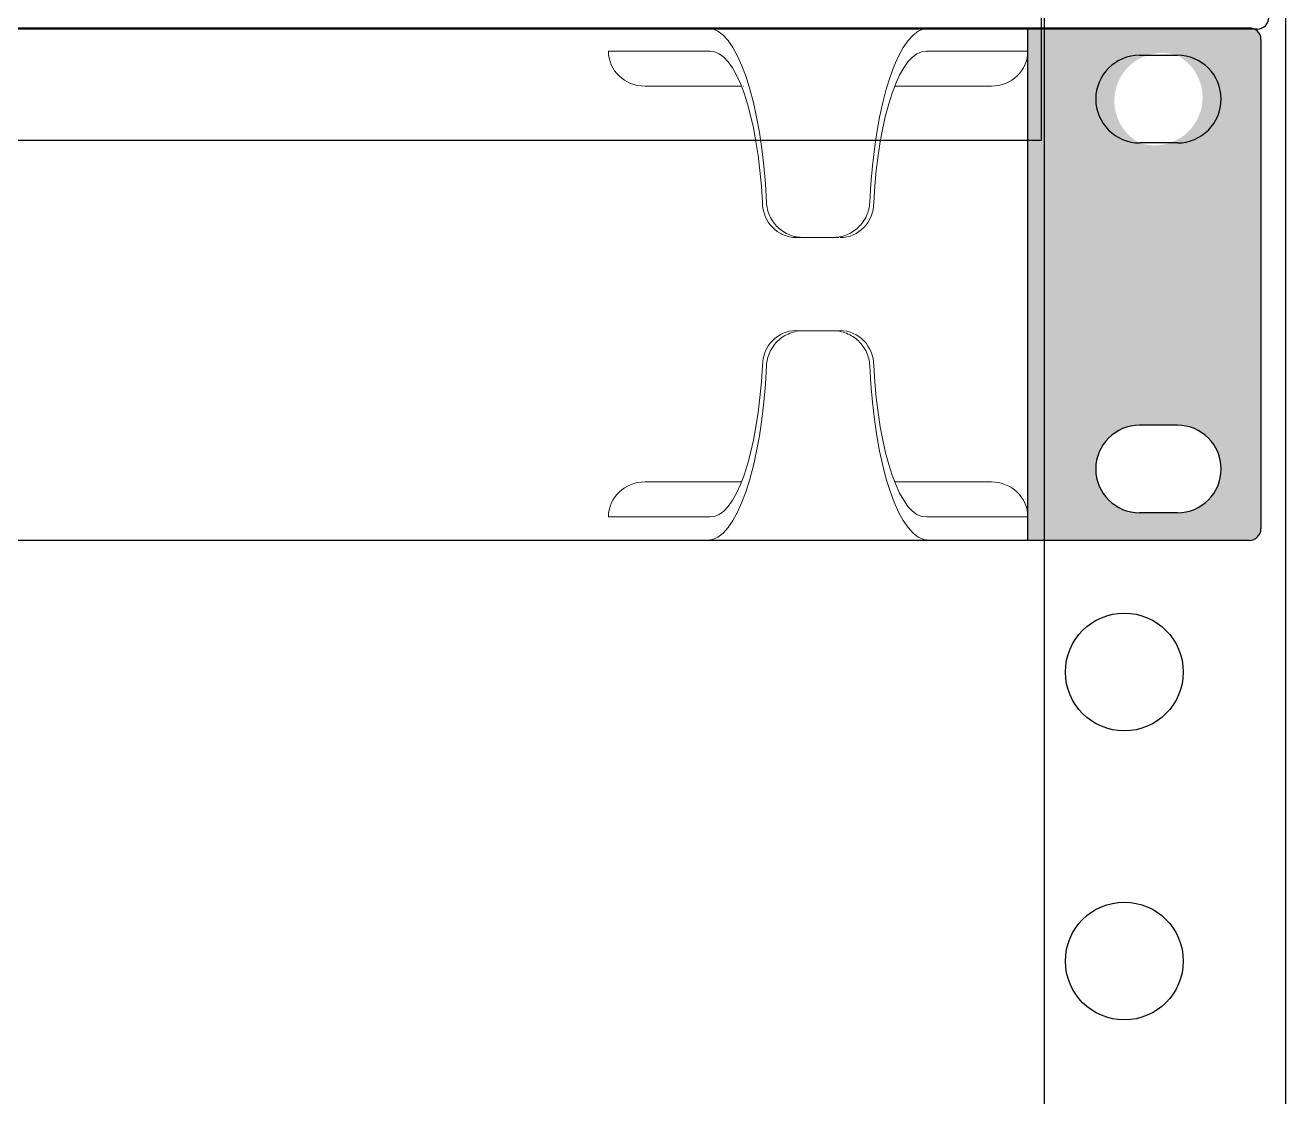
# Model space of a CAD drawing. Header units: millimetres. Extents: x -695119 to 412940, y -249585 to 622758.
# Drawn here: x -579478 to -577972, y 25311 to 26591 of the extents above; entities that cross this region are included whole.
import ezdxf
from ezdxf.enums import TextEntityAlignment as Align

# ---------------------------------------------------------------- set-up
doc = ezdxf.new("R2010")
doc.units = ezdxf.units.MM
doc.layers.add('(АР) Текст', color=7, linetype='Continuous', lineweight=25)
doc.layers.add('_АТ-Имя', color=7, linetype='Continuous')
doc.layers.add('_АТ-Спецификация', color=7, linetype='Continuous')
doc.layers.add('_АТ-Примечания', color=250, linetype='Continuous', plot=False)
doc.layers.add('ЛВС_коммутаторы', color=7, linetype='Continuous', lineweight=25, true_color=0x000000)
doc.styles.add('AT-Шрифт', font='ARIALN.TTF', dxfattribs={"height": 2.5})

# ---------------------------------------------------------------- blocks, each defined once
blk = doc.blocks.new('Органайзер1U')
at = {"ltscale": 10}
h = blk.add_hatch(color=256, dxfattribs=at)
h.set_gradient(color1=(255, 255, 255), rotation=45, one_color=1, tint=1, name='CYLINDER')
h.paths.add_polyline_path([(2213, -0.2), (2403, -0.2, 0.41423), (2413, 9.8), (2413, 429.8, 0.414197), (2403, 439.8), (2213, 439.8)])
h.paths.add_polyline_path([(2308.9, 341, 0.918324), (2341.3, 416.1, 0.918324)], flags=16)
h.paths.add_polyline_path([(2308.9, 98.6), (2341.3, 98.6, -1), (2341.3, 23.5), (2308.9, 23.5, -1)], flags=16)
h.paths.add_polyline_path([(-2413, 9.8, 0.414197), (-2403, -0.2), (-2213, -0.2), (-2213, 439.8), (-2403, 439.8, 0.41423), (-2413, 429.8)])
h.paths.add_polyline_path([(-2341.3, 341, 0.918324), (-2308.9, 416.1, 0.918324)], flags=16)
h.paths.add_polyline_path([(-2341.3, 98.6), (-2308.9, 98.6, -1), (-2308.9, 23.5), (-2341.3, 23.5, -1)], flags=16)
at = {"color": 0}
for p, q in [((2213, -0.2), (2213, 439.8)), ((2341.3, 416.1), (2308.9, 416.1)), ((2341.3, 341), (2308.9, 341)), ((2341.3, 98.6), (2308.9, 98.6)), ((2341.3, 23.5), (2308.9, 23.5))]:
    blk.add_line(p, q, dxfattribs=at)
at = {"lineweight": 9}
for p, q in [((1940.2, 419.7, 323.2), (1853.3, 419.7, 20)), ((2213, 419.7, 20), (2126.1, 419.7, 323.2)), ((1967.5, 389.7, 310.5), (1884.5, 389.7, 40)), ((2098.8, 389.7, 310.5), (2181.8, 389.7, 40)), ((2050.8, 259.8, 452.7), (2013.1, 259.8, 452.7)), ((2013.1, 259.8, 452.7), (2019.5, 259.8, 475.1)), ((2044.4, 259.8, 475.1), (2050.8, 259.8, 452.7)), ((2052, 179.8, 472.7), (2014.3, 179.8, 472.7)), ((2014.3, 179.8, 472.7), (2020.7, 179.8, 495)), ((2045.6, 179.8, 495), (2052, 179.8, 472.7)), ((1967.5, 50, 310.5), (1884.5, 50, 40)), ((2098.8, 50, 310.5), (2181.8, 50, 40)), ((1940.2, 20, 323.2), (1853.3, 20, 20)), ((2213, 20, 20), (2126.1, 20, 323.2))]:
    blk.add_line(p, q, dxfattribs=at)
at = {"lineweight": 30, "ltscale": 10}
for points in [[(-2403, 439.8), (2403, 439.8)], [(2413, 429.8), (2413, 9.8)], [(2403, -0.2), (-2403, -0.2)]]:
    blk.add_lwpolyline(points, dxfattribs=at)
at = {"lineweight": 30}
for centre, start, end in [((2403, 429.8), 0, 90), ((2403, 9.8), 270, 0)]:
    blk.add_arc(centre, 10, start, end, dxfattribs=at)
at = {"color": 0}
for centre, start, end in [((2308.9, 378.6), 90, 270), ((2341.3, 378.6), 270, 90), ((2308.9, 61.1), 90, 270), ((2341.3, 61.1), 270, 90)]:
    blk.add_arc(centre, 37.6, start, end, dxfattribs=at)
at = {"lineweight": 9, "extrusion": (-0.275637, -3.86225e-05, -0.961262)}
blk.add_arc((-289.5, -1806, -1009.6), 30, 0.0084, 90.0077, dxfattribs=at)
at = {"lineweight": 9, "extrusion": (0.275637, -3.86225e-05, -0.961262)}
blk.add_arc((290, 2102.8, 111.3), 30, 89.9923, 179.9916, dxfattribs=at)
at = {"lineweight": 9, "extrusion": (-0.275637, 3.86225e-05, -0.961262)}
blk.add_arc((-150.2, -1806, -1009.6), 30, 89.9923, 179.9916, dxfattribs=at)
at = {"lineweight": 9, "extrusion": (0.275637, 3.86225e-05, -0.961262)}
blk.add_arc((149.6, 2102.8, 111.3), 30, 0.0084, 90.0077, dxfattribs=at)
at = {"lineweight": 9, "extrusion": (0.961262, -6.12038e-17, -0.275637)}
blk.add_ellipse((1938.4, 261.5, 316.9), major_axis=(51.1, 0, 178.1), ratio=0.961262, start_param=-1.580604, end_param=-0.159207, dxfattribs=at)
at = {"lineweight": 9, "extrusion": (0.961262, 6.12038e-17, 0.275637)}
for centre, major_axis, start_param, end_param in [((2127.9, 261.5, 316.9), (-51.1, 0, 178.1), -1.580604, -0.159207), ((2125.3, 262.2, 325.9), (-45.1, 0, 157.4), 4.69506, 6.107426)]:
    blk.add_ellipse(centre, major_axis=major_axis, ratio=0.961262, start_param=start_param, end_param=end_param, dxfattribs=at)
at = {"lineweight": 9, "extrusion": (-9.99013e-30, -1.95922e-16, -1)}
blk.add_ellipse((1884.5, 419.7, 40), major_axis=(-31.2, 0), ratio=0.961262, start_param=-1.570796, end_param=0, dxfattribs=at)
at = {"lineweight": 9, "extrusion": (-0.961262, 6.12038e-17, 0.275637)}
blk.add_ellipse((1941, 262.2, 325.9), major_axis=(45.1, 0, 157.4), ratio=0.961262, start_param=0.175759, end_param=1.588125, dxfattribs=at)
at = {"lineweight": 9}
for centre, major_axis in [((2181.8, 419.7, 40), (31.2, 0)), ((1884.5, 20, 40), (-31.2, 0))]:
    blk.add_ellipse(centre, major_axis=major_axis, ratio=0.961262, start_param=-1.570796, end_param=0, dxfattribs=at)
at = {"lineweight": 9, "extrusion": (-0.961262, -6.12038e-17, 0.275637)}
blk.add_ellipse((1938.4, 178.1, 316.9), major_axis=(51.1, 0, 178.1), ratio=0.961262, start_param=-1.580604, end_param=-0.159207, dxfattribs=at)
at = {"lineweight": 9, "extrusion": (0.961262, 6.12038e-17, -0.275637)}
blk.add_ellipse((1941, 177.4, 325.9), major_axis=(45.1, 0, 157.4), ratio=0.961262, start_param=0.175759, end_param=1.588125, dxfattribs=at)
at = {"lineweight": 9, "extrusion": (-0.961262, 6.12038e-17, -0.275637)}
for centre, major_axis, start_param, end_param in [((2127.9, 178.1, 316.9), (-51.1, 0, 178.1), -1.580604, -0.159207), ((2125.3, 177.4, 325.9), (-45.1, 0, 157.4), 4.69506, 6.107426)]:
    blk.add_ellipse(centre, major_axis=major_axis, ratio=0.961262, start_param=start_param, end_param=end_param, dxfattribs=at)
at = {"lineweight": 9, "extrusion": (9.99013e-30, 1.95922e-16, -1)}
blk.add_ellipse((2181.8, 20, 40), major_axis=(31.2, 0), ratio=0.961262, start_param=-1.570796, end_param=0, dxfattribs=at)
at = {"lineweight": 9}
for points in [[(1969.1, 389.7, 315.2), (1969.1, 389.7, 315.2), (1969, 389.7, 315.2), (1969, 389.7, 315.2)], [(1969.1, 389.7, 315.2), (1969.1, 389.7, 315.2), (1969, 389.7, 315.2), (1969, 389.7, 315.2)], [(2097.3, 389.7, 315.2), (2097.3, 389.7, 315.2), (2097.2, 389.7, 315.2), (2097.2, 389.7, 315.2)], [(2097.3, 389.7, 315.2), (2097.3, 389.7, 315.2), (2097.2, 389.7, 315.2), (2097.2, 389.7, 315.2)]]:
    blk.add_open_spline(points, degree=3, dxfattribs=at)
for points, knots in [([(2020.7, 259.8, 495), (2018.8, 259.8, 495), (2016.7, 260, 495), (2012.7, 260.7, 495), (2010.7, 261.3, 495.1), (2006.9, 262.8, 495), (2005, 263.8, 495), (2001.6, 266, 495), (2000, 267.2, 495), (1997.2, 269.9, 494.9), (1995.9, 271.4, 494.8), (1993.6, 274.6, 494.6), (1992.5, 276.4, 494.4), (1990.8, 280.1, 494.1), (1990.2, 282, 493.9), (1989.2, 285.9, 493.4), (1989, 287.9, 493.1), (1988.9, 289.8, 492.8)], [18.612291, 18.612291, 18.612291, 18.612291, 19.195929, 19.195929, 19.779566, 19.779566, 20.363204, 20.363204, 20.946842, 20.946842, 21.522754, 21.522754, 22.098666, 22.098666, 22.674578, 22.674578, 23.250457, 23.250457, 23.250457, 23.250457]), ([(2077.4, 289.8, 492.8), (2077.3, 287.9, 493.1), (2077.1, 285.9, 493.4), (2076.1, 282.1, 493.9), (2075.5, 280.1, 494.1), (2073.8, 276.5, 494.4), (2072.8, 274.7, 494.6), (2070.4, 271.4, 494.8), (2069.1, 270, 494.9), (2066.3, 267.3, 495), (2064.8, 266, 495), (2061.3, 263.8, 495), (2059.5, 262.8, 495), (2055.6, 261.3, 495.1), (2053.6, 260.7, 495), (2049.6, 260, 495), (2047.5, 259.8, 495), (2045.6, 259.8, 495)], [4.570415, 4.570415, 4.570415, 4.570415, 5.143883, 5.143883, 5.717385, 5.717385, 6.290887, 6.290887, 6.864388, 6.864388, 7.450436, 7.450436, 8.036484, 8.036484, 8.622531, 8.622531, 9.208579, 9.208579, 9.208579, 9.208579]), ([(2020.7, 179.8, 495), (2018.8, 179.8, 495), (2016.7, 179.7, 495), (2012.7, 178.9, 495), (2010.7, 178.3, 495.1), (2006.9, 176.8, 495), (2005, 175.9, 495), (2001.6, 173.7, 495), (2000, 172.4, 495), (1997.2, 169.7, 494.9), (1995.9, 168.3, 494.8), (1993.6, 165, 494.6), (1992.5, 163.2, 494.4), (1990.8, 159.5, 494.1), (1990.2, 157.6, 493.9), (1989.2, 153.7, 493.4), (1989, 151.8, 493.1), (1988.9, 149.9, 492.8)], [18.612291, 18.612291, 18.612291, 18.612291, 19.195929, 19.195929, 19.779566, 19.779566, 20.363204, 20.363204, 20.946842, 20.946842, 21.522754, 21.522754, 22.098666, 22.098666, 22.674578, 22.674578, 23.250457, 23.250457, 23.250457, 23.250457]), ([(2077.4, 149.9, 492.8), (2077.3, 151.8, 493.1), (2077.1, 153.7, 493.4), (2076.1, 157.6, 493.9), (2075.5, 159.5, 494.1), (2073.8, 163.2, 494.4), (2072.8, 164.9, 494.6), (2070.4, 168.2, 494.8), (2069.1, 169.7, 494.9), (2066.3, 172.4, 495), (2064.8, 173.6, 495), (2061.3, 175.8, 495), (2059.5, 176.8, 495), (2055.6, 178.3, 495.1), (2053.6, 178.9, 495), (2049.6, 179.7, 495), (2047.5, 179.8, 495), (2045.6, 179.8, 495)], [4.570415, 4.570415, 4.570415, 4.570415, 5.143883, 5.143883, 5.717385, 5.717385, 6.290887, 6.290887, 6.864388, 6.864388, 7.450436, 7.450436, 8.036484, 8.036484, 8.622531, 8.622531, 9.208579, 9.208579, 9.208579, 9.208579])]:
    blk.add_open_spline(points, degree=3, knots=knots, dxfattribs=at)
blk = doc.blocks.new('dpol-1U')
at = {"ltscale": 100}
blk.add_lwpolyline([(20.94, -46.82), (461.66, -46.82), (461.66, -34.82), (20.94, -34.82)], close=True, dxfattribs=at)
at = {"layer": '_АТ-Имя', "ltscale": 100, "style": 'AT-Шрифт', "flags": 8}
blk.add_attdef('NUMBER', text='', height=20, dxfattribs=at).set_placement((-16, -24.82), align=Align.RIGHT)
at = {"layer": '_АТ-Примечания', "ltscale": 100, "style": 'AT-Шрифт', "flags": 1}
for tag, p in [('DIMENSIONS', (487.6, -37.34)), ('COMMENT1', (487.6, -43.82)), ('COMMENT2', (487.6, -49.34)), ('COMMENT3', (487.6, -54.87))]:
    blk.add_attdef(tag, p, '', height=3, dxfattribs=at)
at = {"layer": '_АТ-Спецификация', "ltscale": 100, "style": 'AT-Шрифт'}
for tag, p, height, flags in [('NUM', (487.6, 4.18), 3, 1), ('NAME', (487.6, -1.82), 3, 1), ('DESCRIPTION', (487.6, -7.82), 3, 1), ('MARK', (571.3, -24.82), 20, 8), ('CODE', (487.6, -13.82), 3, 1), ('MADEBY', (487.6, -19.82), 3, 1), ('POSITION', (487.6, -25.82), 3, 1), ('POSITION2', (487.6, -31.82), 3, 1)]:
    blk.add_attdef(tag, p, '', height=height, dxfattribs=dict(at, flags=flags))

msp = doc.modelspace()

# ---------------------------------------------------------------- linework, layer by layer
at = {"layer": '(АР) Текст', "color": 7}
msp.add_lwpolyline([(-577972.093, 18503.111), (-577972.093, 28574.496)], dxfattribs=at)
for centre in [(-578164.923, 25818.231), (-578164.923, 25472.829)]:
    msp.add_circle(centre, 70.372, dxfattribs=at)

# ---------------------------------------------------------------- block references
at = {"layer": '(АР) Текст', "color": 7, "lineweight": 15, "xscale": 1.392289720480715, "yscale": 1.392289720480715, "zscale": 1.392289720480715}
msp.add_blockref('Органайзер1U', (-581361.368, 25975.794), dxfattribs=at)

# ---------------------------------------------------------------- next in the draw order: block references
at = {"layer": '(АР) Текст', "color": 7, "lineweight": 15, "xscale": 13.96127271805139, "yscale": 13.96127271805139, "zscale": 13.96127271805139}
msp.add_blockref('dpol-1U', (-584709.131, 27107.357), dxfattribs=at)

# ---------------------------------------------------------------- next in the draw order: linework, layer by layer
at = {"layer": '(АР) Текст', "color": 7}
msp.add_lwpolyline([(-578260.729, 28574.496), (-578260.729, 18503.111)], dxfattribs=at)
at = {"lineweight": 30}
msp.add_arc((-578006.326, 26600.444), 13.923, 270, 0, dxfattribs=at)
at = {"layer": 'ЛВС_коммутаторы', "lineweight": 30}
msp.add_lwpolyline([(-578006.326, 26586.521), (-584697.67, 26586.521)], dxfattribs=at)

doc.saveas('drawing.dxf')
